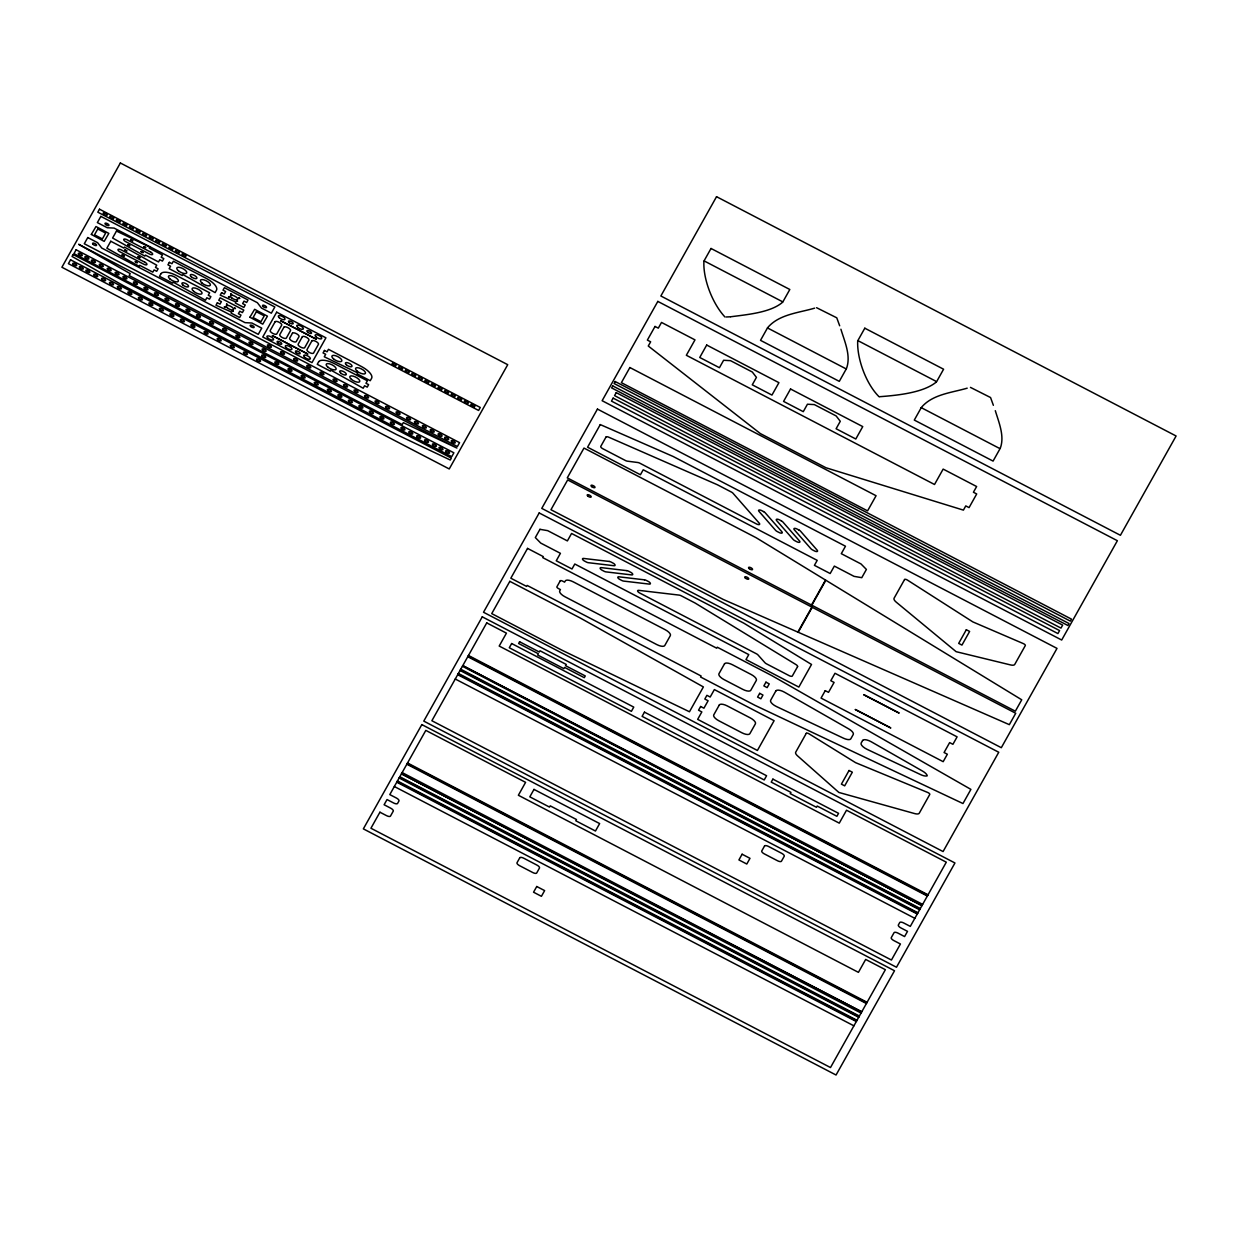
<?xml version="1.0" encoding="UTF-8"?>
<svg xmlns="http://www.w3.org/2000/svg" width="1238" height="1238" viewBox="0 0 1238 1238"><rect width="100%" height="100%" fill="white"/><g stroke="black" fill="none" stroke-linecap="round" stroke-linejoin="round"><path stroke-width="1.5" d="M703.927 261.187C702.905 278.411 712.159 303.264 724.957 316.99M857.702 340.914C856.866 358.231 865.78 383.563 879.042 396.717M1000.242 448.311C1004.854 436.349 998.865 422.452 995.306 410.676M846.436 368.63C851.249 355.848 844.625 341.611 840.912 329.231M811.494 605.042L825.514 580.049L756.31 537.818L583.98 448.079L567.267 477.868L1015.346 711.2L1021.737 699.795L825.839 580.251L811.834 605.227M811.88 607.1L797.86 632.107L723.302 599.471L550.956 509.716L567.669 479.926L1015.733 713.258L1009.341 724.663L798.216 632.262L812.221 607.285M767.653 327.652C779.089 314.22 798.711 312.874 814.635 308.154M921.428 407.379C932.554 394.241 951.635 392.74 967.188 388.175M782.633 302.227C770.717 312.549 747.442 314.56 730.683 316.773M936.439 381.923C923.362 392.91 896.854 395.386 879.522 396.717M816.554 307.689L836.764 317.81L839.674 325.78M970.453 387.386L990.555 397.537L993.371 405.306M730.265 316.804L726.257 316.974M230.825 293.87L231.738 294.35M231.491 294.598L230.67 294.118M228.674 296.609L229.603 297.089M229.417 297.352L228.535 296.872M238.81 297.801L239.723 298.281M239.584 298.544L238.702 298.11M236.675 300.54L237.588 301.02M237.448 301.283L236.551 300.834M226.585 303.975L227.498 304.455M227.25 304.703L226.492 304.316M224.449 306.714L225.362 307.194M225.115 307.442L224.341 307.024M234.57 307.906L235.483 308.386M235.344 308.649L234.462 308.216M232.434 310.645L233.348 311.125M233.208 311.388L232.311 310.939M468.459 655.475L928.02 894.78M468.119 656.094L927.68 895.399M467.763 656.713L927.324 896.033M922.635 904.374L462.764 665.626L921.939 905.628L462.424 666.261M460.753 669.232L920.314 908.537M460.397 669.851L919.958 909.172M460.056 670.485L919.617 909.791M458.385 673.457L917.946 912.762M458.029 674.076L917.59 913.381M457.689 674.695L917.25 914M455.259 679.012L914.82 918.317M407.534 762.979L867.095 1002.285M407.178 763.598L866.739 1002.904M406.838 764.217L866.399 1003.523M402.149 772.574L861.741 1011.817L401.452 773.812L861.044 1013.055M399.812 776.737L859.373 1016.042M399.472 777.356L859.033 1016.661M399.116 777.975L858.677 1017.28M397.444 780.961L857.005 1020.267M397.104 781.58L856.665 1020.886M396.748 782.199L856.309 1021.505M394.334 786.517L853.895 1025.822M91.333 234.462L104.178 241.379L108.836 233.394L95.991 226.523L91.349 234.384M249.921 317.238L262.766 324.155L267.423 316.17L254.641 309.299L249.937 317.16M122.144 254.951L124.202 255.957L122.144 254.951M124.93 249.983L126.988 250.989L124.992 249.875M127.87 244.753L129.928 245.758L127.901 244.675M130.655 239.785L132.714 240.791L130.655 239.785M135.282 261.791L137.341 262.796L135.298 261.729M138.068 256.823L140.126 257.829L138.068 256.792M140.993 251.593L143.051 252.598L140.993 251.593M143.778 246.625L145.836 247.631L143.794 246.594M272.406 335.684L307.891 354.068L272.437 335.606M280.763 320.797L316.247 339.181L280.763 320.797M855.334 709.591L890.818 727.975L855.396 709.482M863.691 694.704L899.175 713.088L863.722 694.626M120.365 162.983L61.9 267.253L449.239 468.954L507.719 364.684L120.365 162.983M73.104 254.517L72.036 256.436L123.475 285.715L451.731 456.652L453.882 452.799L73.104 254.517M78.783 244.366L130.222 273.644L129.139 275.563L457.395 446.5L459.561 442.647L78.783 244.366M70.566 259.81L68.4 263.663L396.671 434.584L450.261 460.01L451.344 458.091L70.566 259.81M76.122 249.782L73.971 253.635L402.226 424.572L403.309 422.638L456.899 448.063L76.122 249.782M99.489 209.191L97.817 212.178L478.595 410.459L480.267 407.472L99.489 209.191M87.774 237.557L84.292 243.762L258.278 334.353L261.744 328.147L251.902 323.025L245 322.638L101.733 248.033L97.616 242.679L87.774 237.557M100.851 216.387L97.369 222.592L107.226 227.715L114.128 228.102L257.38 302.706L261.497 308.061L271.354 313.183L274.836 306.978L100.851 216.387M97.771 228.984L94.506 234.818L102.383 238.919L105.648 233.084L97.771 228.984M110.77 241.255L106.87 248.204L139.136 266.294L139.693 265.303L152.831 272.143L154.085 269.899L156.715 271.277L158.108 268.785L155.477 267.423L156.731 265.195L124.465 247.105L123.908 248.095L110.77 241.255M116.496 231.057L112.596 238.021L144.861 256.096L145.419 255.105L158.541 261.945L159.795 259.717L162.426 261.079L163.818 258.603L161.188 257.225L162.441 254.997L149.318 248.157L149.875 247.167L116.496 231.057M160.894 273.815L159.501 276.306L172.639 283.131L173.196 282.14L205.462 300.23L206.854 297.754L209.485 299.116L210.878 296.64L208.247 295.263L209.64 292.787L176.817 275.687A14.81 5.695 27.2 0 0 160.894 273.815M169.327 262.348L167.935 264.824L170.565 266.201L169.173 268.677L182.296 275.517L182.853 274.526L215.118 292.617L216.511 290.125A14.81 5.695 27.2 0 0 206.173 278.333L173.351 261.233L171.958 263.709L169.327 262.348M221.617 292.663L220.225 295.139L235.885 302.01L235.328 303.001L243.855 307.457L245.248 304.966L242.633 303.604L244.025 301.113L246.641 302.49L248.033 299.998L224.403 287.696L223.01 290.172L225.641 291.549L224.248 294.025L221.617 292.663M217.377 302.768L215.985 305.26L231.645 312.115L231.088 313.121L239.615 317.562L241.008 315.071L238.392 313.709L239.785 311.233L242.4 312.595L243.793 310.119L220.163 297.801L218.77 300.292L221.401 301.654L220.008 304.13L217.377 302.768M256.359 311.759L253.094 317.593L260.97 321.694L264.236 315.86L256.359 311.759M276.678 312.177L262.75 336.999L311.991 362.641L325.919 337.819L276.678 312.177M275.099 321.787L270.24 330.469A3.699 1.424 27.2 0 0 272.824 333.424A3.699 1.424 27.2 0 0 276.801 333.889L281.676 325.207A3.699 1.424 27.2 0 0 279.092 322.251A3.699 1.424 27.2 0 0 275.099 321.787M283.951 327.188L279.773 334.647A3.699 1.424 27.2 0 0 282.357 337.587A3.699 1.424 27.2 0 0 286.334 338.067L290.512 330.608A3.699 1.424 27.2 0 0 287.928 327.668A3.699 1.424 27.2 0 0 283.951 327.188M292.447 333.223L289.661 338.191A3.699 1.424 27.2 0 0 292.245 341.131A3.699 1.424 27.2 0 0 296.222 341.611L299.008 336.643A3.699 1.424 27.2 0 0 296.424 333.687A3.699 1.424 27.2 0 0 292.447 333.223M302.335 336.767L298.157 344.21A3.699 1.424 27.2 0 0 300.741 347.166A3.699 1.424 27.2 0 0 304.718 347.63L308.896 340.187A3.699 1.424 27.2 0 0 306.312 337.231A3.699 1.424 27.2 0 0 302.335 336.767M311.868 340.93L306.993 349.627A3.699 1.424 27.2 0 0 309.577 352.567A3.699 1.424 27.2 0 0 313.57 353.031L318.429 344.35A3.699 1.424 27.2 0 0 315.845 341.394A3.699 1.424 27.2 0 0 311.868 340.93M324.449 350.447L323.056 352.938L325.671 354.3L324.279 356.792L357.674 372.886L357.117 373.876L370.239 380.716L371.632 378.24A14.81 5.695 27.2 0 0 361.279 366.433L328.457 349.333L327.064 351.824L324.449 350.447M318.63 361.836L317.238 364.312L330.376 371.152L330.933 370.162L363.198 388.237L364.591 385.761L367.222 387.123L368.615 384.647L365.984 383.285L367.377 380.793L334.554 363.709A14.81 5.695 27.2 0 0 318.63 361.836M539.195 512.95L483.516 612.253L943.077 851.558L998.757 752.255L539.195 512.95M597.443 409.082L541.764 508.385L1001.31 747.706L1057.004 648.387L597.443 409.082M657.827 301.407L602.132 400.71L1061.693 640.031L1117.372 540.712L657.827 301.407M716.539 196.687L660.86 295.99L1120.421 535.296L1176.1 435.993L716.539 196.687M421.833 724.601L363.353 828.872L836.052 1075.017L894.517 970.747L421.833 724.601M482.263 616.834L423.783 721.104L896.482 967.249L954.947 862.979L482.263 616.834M612.748 385.916L611.634 387.912L1067.899 625.5L1069.013 623.519L612.748 385.916M615.193 381.536L614.094 383.517L1070.359 621.12L1071.474 619.139L615.193 381.536M527.543 548.403L510.83 578.208L526.583 586.41L527.14 585.419L701.126 676.01L700.569 677L755.056 705.381L962.963 803.539L970.902 789.38L771.769 675.577L717.266 647.211L716.709 648.201L542.739 557.611L543.296 556.62L527.543 548.403M379.927 812.205L370.936 828.237L830.497 1067.543L885.371 969.694L865.672 959.435L858.429 972.356L518.366 795.26L525.593 782.354L425.81 730.389L389.8 794.595L396.377 798.015A3.699 1.424 27.2 0 1 398.961 800.955L397.568 803.447A3.699 1.424 27.2 0 1 393.591 802.967L387.03 799.562L384.105 804.746L390.666 808.166A3.699 1.424 27.2 0 1 393.266 811.122L390.481 816.09A3.699 1.424 27.2 0 1 386.504 815.625L379.927 812.205M486.735 622.884L431.876 720.733L891.437 960.038L900.428 944.006L893.851 940.586A3.699 1.424 27.2 0 1 891.267 937.646L894.053 932.678A3.699 1.424 27.2 0 1 898.03 933.143L904.591 936.562L907.516 931.363L900.955 927.943A3.699 1.424 27.2 0 1 898.355 924.987L899.747 922.511A3.699 1.424 27.2 0 1 903.725 922.975L910.301 926.395L946.296 862.19L846.513 810.225L839.271 823.146L499.193 646.05L506.435 633.144L486.735 622.884M509.824 581.334L491.734 613.615L561.975 650.198L689.458 711.773L703.385 686.935L580.08 617.917L509.824 581.334M629.879 367.531L621.383 382.666L867.575 510.876L876.071 495.726L629.879 367.531M613.15 398.125L611.479 401.112L1057.917 633.577L1059.589 630.591L613.15 398.125M616.23 392.647L614.559 395.618L1060.981 628.099L1062.653 625.113L616.23 392.647M539.954 529.322L535.327 537.571L540.727 543.08L560.427 553.324L556.249 560.783L572.002 568.985L574.788 564.017L748.773 654.608L745.988 659.575L798.835 687.09L811.524 664.466L743.899 623.209L571.569 533.47L567.391 540.913L547.691 530.653L539.954 529.322M655.026 326.445L647.366 340.094L650.646 341.812L648.279 346.021L760.349 433.579L825.994 467.763L963.412 510.118L965.764 505.909L969.06 507.611L976.705 493.962L973.424 492.244L976.627 486.534L943.155 469.094L934.52 484.491L686.347 355.275L694.982 339.877L661.51 322.437L658.307 328.147L655.026 326.445M600.275 424.588L587.586 447.212L640.433 474.742L643.218 469.775L817.204 560.365L814.418 565.333L830.172 573.534L834.35 566.091L854.034 576.351L861.772 577.682L866.399 569.434L860.998 563.94L841.298 553.68L845.477 546.221L673.147 456.482L600.275 424.588M711.03 248.467L704.066 260.878L782.849 301.902L789.813 289.491L711.03 248.467M606.016 437.045L600.77 446.392A2.956 1.145 27.2 0 0 602.844 448.744L625.422 460.505A2.956 1.145 27.2 0 0 627.403 461.17L637.818 462.517A2.956 1.145 27.2 0 1 639.814 463.182L756.433 523.922A2.956 1.145 27.2 0 0 759.204 524.572A2.956 1.145 27.2 0 0 759.25 523.194L733.02 493.266A2.956 1.145 27.2 0 0 731.318 492.012L717.56 484.847A2.956 1.145 27.2 0 0 717.096 484.631L608.74 437.2A2.956 1.145 27.2 0 0 606.016 437.045M511.65 643.528L509.282 647.753L631.395 711.339L633.763 707.115L511.65 643.528M519.604 641.748L518.629 643.497L538.329 653.741L537.632 654.995L563.894 668.659L564.59 667.421L584.29 677.681L585.264 675.948L565.565 665.688L566.261 664.45L540 650.77L539.304 652.008L519.604 641.748M560.241 580.839L556.899 586.797A2.228 0.851 27.2 0 0 558.462 588.561L560.427 589.598L559.731 590.836A7.397 2.847 27.2 0 0 564.899 596.731L656.821 644.596A7.397 2.847 27.2 0 0 664.775 645.524L670.346 635.605A7.397 2.847 27.2 0 0 665.162 629.693L573.256 581.845A7.397 2.847 27.2 0 0 565.302 580.901L564.605 582.139L562.64 581.117A2.228 0.851 27.2 0 0 560.241 580.839M706.697 345.046L699.749 357.473L719.433 367.717L723.611 360.273L730.513 360.66L752.317 372.019L756.433 377.373L752.271 384.817L771.955 395.077L778.919 382.666L706.697 345.046M767.483 327.931L760.519 340.342L839.302 381.366L846.25 368.955L767.483 327.931M533.996 789.395L529.818 796.839L549.517 807.099L550.214 805.861L576.475 819.525L575.778 820.763L595.463 831.023L599.641 823.58L533.996 789.395M519.79 857.764L517.004 862.731A3.699 1.424 27.2 0 0 519.589 865.672L532.711 872.511A3.699 1.424 27.2 0 0 536.704 872.991L539.474 868.024A3.699 1.424 27.2 0 0 536.89 865.068L523.767 858.228A3.699 1.424 27.2 0 0 519.79 857.764M790.54 388.995L783.577 401.406L803.276 411.666L807.439 404.222L814.341 404.594L836.161 415.953L840.277 421.307L836.099 428.75L855.798 439.01L862.747 426.599L790.54 388.995M536.75 886.501L533.547 892.211L541.424 896.312L544.627 890.602L536.75 886.501M644.472 712.144L642.104 716.353L764.217 779.955L766.585 775.731L644.472 712.144M864.805 328.194L857.857 340.605L936.64 381.629L943.588 369.218L864.805 328.194M700.646 706.496L698.557 710.21L701.838 711.927L697.659 719.371L757.408 750.476L774.106 720.686L714.372 689.581L710.194 697.025L706.913 695.323L704.824 699.037L708.105 700.754L703.927 708.198L700.646 706.496M724.509 663.816L718.938 673.751A7.397 2.847 27.2 0 0 724.122 679.647L742.815 689.38A7.397 2.847 27.2 0 0 750.77 690.324L756.341 680.389A7.397 2.847 27.2 0 0 751.172 674.493L732.478 664.76A7.397 2.847 27.2 0 0 724.509 663.816M719.309 704.979L713.738 714.914A7.397 2.847 27.2 0 0 718.907 720.81L741.887 732.772A7.397 2.847 27.2 0 0 749.841 733.716L755.412 723.781A7.397 2.847 27.2 0 0 750.243 717.885L727.263 705.923A7.397 2.847 27.2 0 0 719.309 704.979M759.683 693.342L757.594 697.071L760.875 698.789L762.964 695.06L759.683 693.342M765.951 682.169L763.861 685.898L767.142 687.616L769.231 683.887L765.951 682.169M921.258 407.658L914.294 420.069L993.077 461.093L1000.041 448.682L921.258 407.658M775.886 690.912L770.624 700.321A7.397 2.847 27.2 0 0 776.458 706.542L843.527 738.219A7.397 2.847 27.2 0 0 850.815 738.823L853.261 734.459A7.397 2.847 27.2 0 0 848.742 728.919L784.505 692.212A7.397 2.847 27.2 0 0 775.886 690.912M797.566 666.663L792.32 676.01A2.956 1.145 27.2 0 1 789.148 675.639L766.57 663.878A2.956 1.145 27.2 0 1 764.898 662.655L758.027 654.979A2.956 1.145 27.2 0 0 756.356 653.757L639.721 593.017A2.956 1.145 27.2 0 1 637.647 591.145A2.956 1.145 27.2 0 1 638.823 590.356L679.167 595.107A2.956 1.145 27.2 0 1 681.179 595.772L694.936 602.937A2.956 1.145 27.2 0 1 695.385 603.2L795.941 664.558A2.956 1.145 27.2 0 1 797.566 666.663M772.899 779.135L771.228 782.122L790.927 792.382L790.231 793.62L816.492 807.3L817.188 806.046L836.888 816.306L838.559 813.335L772.899 779.135M825.235 690.649L821.057 698.093L943.17 761.68L947.349 754.236L944.068 752.518L949.639 742.599L952.92 744.301L957.098 736.858L834.985 673.271L830.806 680.714L834.087 682.432L828.516 692.351L825.235 690.649M806.278 733.345L795.709 752.193A7.397 2.847 27.2 0 0 797.535 755.845L838.869 792.444L914.665 813.583A7.397 2.847 27.2 0 0 919.277 813.18L929.753 794.471A2.228 0.851 27.2 0 0 927.757 792.49L855.566 762.654L809.033 733.825A2.228 0.851 27.2 0 0 806.278 733.345M742.104 854.22L738.916 859.93L746.793 864.031L749.996 858.321L742.104 854.22M904.56 579.539L894.084 598.233A7.397 2.847 27.2 0 0 896.25 602.163L956.138 651.683L1010.564 664.93A7.397 2.847 27.2 0 0 1014.742 664.419L1025.312 645.571A2.228 0.851 27.2 0 0 1023.377 643.621L972.836 621.894L907.392 580.065A2.228 0.851 27.2 0 0 904.56 579.539M764.542 845.987L761.757 850.955A3.699 1.424 27.2 0 0 764.341 853.895L777.479 860.735A3.699 1.424 27.2 0 0 781.457 861.199L784.242 856.247A3.699 1.424 27.2 0 0 781.642 853.292L768.519 846.452A3.699 1.424 27.2 0 0 764.542 845.987M862.607 740.479L861.153 743.063A7.397 2.847 27.2 0 0 867.002 749.3L920.654 774.632A7.397 2.847 27.2 0 0 927.247 775.808A7.397 2.847 27.2 0 0 922.62 771.135L871.227 741.763A7.397 2.847 27.2 0 0 862.607 740.479M849.051 770.485L841.407 784.149L844.687 785.851L852.332 772.203L849.051 770.485M966.336 629.724L958.676 643.389L961.957 645.091L969.617 631.442L966.336 629.724M609.173 561.448L583.702 558.446A2.956 1.145 27.2 0 0 582.525 559.236A2.956 1.145 27.2 0 0 584.615 561.108L586.379 562.037A2.956 1.145 27.2 0 0 588.39 562.702L613.862 565.704A2.956 1.145 27.2 0 0 615.038 564.915A2.956 1.145 27.2 0 0 612.949 563.042L611.185 562.114A2.956 1.145 27.2 0 0 609.173 561.448M626.83 570.641L601.359 567.638A2.956 1.145 27.2 0 0 600.182 568.428A2.956 1.145 27.2 0 0 602.272 570.3L604.036 571.229A2.956 1.145 27.2 0 0 606.047 571.894L631.519 574.896A2.956 1.145 27.2 0 0 632.695 574.107A2.956 1.145 27.2 0 0 630.606 572.235L628.842 571.322A2.956 1.145 27.2 0 0 626.83 570.641M644.487 579.833L619.015 576.831A2.956 1.145 27.2 0 0 617.839 577.62A2.956 1.145 27.2 0 0 619.929 579.492L621.693 580.421A2.956 1.145 27.2 0 0 623.704 581.102L649.176 584.088A2.956 1.145 27.2 0 0 650.352 583.299A2.956 1.145 27.2 0 0 648.263 581.427L646.499 580.514A2.956 1.145 27.2 0 0 644.487 579.833M763.583 511.604L761.819 510.675A2.956 1.145 27.2 0 0 759.049 510.025A2.956 1.145 27.2 0 0 759.018 511.402L775.561 530.297A2.956 1.145 27.2 0 0 777.263 531.551L779.027 532.464A2.956 1.145 27.2 0 0 781.797 533.114A2.956 1.145 27.2 0 0 781.828 531.736L765.27 512.857A2.956 1.145 27.2 0 0 763.583 511.604M781.24 520.796L779.476 519.883A2.956 1.145 27.2 0 0 776.706 519.233A2.956 1.145 27.2 0 0 776.675 520.61L793.218 539.489A2.956 1.145 27.2 0 0 794.92 540.743L796.684 541.671A2.956 1.145 27.2 0 0 799.454 542.321A2.956 1.145 27.2 0 0 799.485 540.944L782.927 522.049A2.956 1.145 27.2 0 0 781.24 520.796M798.897 529.988L797.133 529.075A2.956 1.145 27.2 0 0 794.363 528.425A2.956 1.145 27.2 0 0 794.332 529.802L810.875 548.682A2.956 1.145 27.2 0 0 812.577 549.935L814.341 550.864A2.956 1.145 27.2 0 0 817.111 551.514A2.956 1.145 27.2 0 0 817.142 550.136L800.584 531.241A2.956 1.145 27.2 0 0 798.897 529.988M150.556 252.01L126.91 239.708A2.956 1.145 27.2 0 0 123.738 239.321A2.956 1.145 27.2 0 0 125.796 241.689L149.442 253.991A2.956 1.145 27.2 0 0 152.614 254.363A2.956 1.145 27.2 0 0 150.556 252.01M144.831 262.208L121.2 249.89A2.956 1.145 27.2 0 0 118.012 249.519A2.956 1.145 27.2 0 0 120.086 251.887L143.716 264.189A2.956 1.145 27.2 0 0 146.904 264.561A2.956 1.145 27.2 0 0 144.831 262.208M333.517 358.865A5.556 2.136 27.2 0 0 341.796 361.094A5.556 2.136 27.2 0 0 335.312 355.631A5.556 2.136 27.2 0 0 333.517 358.865M357.148 371.168A5.556 2.136 27.2 0 0 365.427 373.396A5.556 2.136 27.2 0 0 358.958 367.949A5.556 2.136 27.2 0 0 357.148 371.168M346.454 364.901A3.699 1.424 27.2 0 0 351.979 366.402A3.699 1.424 27.2 0 0 347.661 362.749A3.699 1.424 27.2 0 0 346.454 364.901M340.729 373.118A3.699 1.424 27.2 0 0 346.253 374.603A3.699 1.424 27.2 0 0 341.936 370.967A3.699 1.424 27.2 0 0 340.729 373.118M327.791 367.067A5.556 2.136 27.2 0 0 336.071 369.311A5.556 2.136 27.2 0 0 329.587 363.848A5.556 2.136 27.2 0 0 327.791 367.067M351.422 379.385A5.556 2.136 27.2 0 0 359.716 381.613A5.556 2.136 27.2 0 0 353.232 376.151A5.556 2.136 27.2 0 0 351.422 379.385M316.185 337.03A3.699 1.424 27.2 0 0 321.71 338.516A3.699 1.424 27.2 0 0 317.392 334.879A3.699 1.424 27.2 0 0 316.185 337.03M289.274 322.607A2.584 0.99 27.2 0 0 293.143 323.644A2.584 0.99 27.2 0 0 290.125 321.091A2.584 0.99 27.2 0 0 289.274 322.607M307.658 332.171A2.584 0.99 27.2 0 0 311.527 333.223A2.584 0.99 27.2 0 0 308.51 330.67A2.584 0.99 27.2 0 0 307.658 332.171M296.253 352.536A2.584 0.99 27.2 0 0 300.122 353.573A2.584 0.99 27.2 0 0 297.089 351.019A2.584 0.99 27.2 0 0 296.253 352.536M297.801 327.451A3.699 1.424 27.2 0 0 303.325 328.937A3.699 1.424 27.2 0 0 299.008 325.3A3.699 1.424 27.2 0 0 297.801 327.451M279.417 317.887A3.699 1.424 27.2 0 0 284.941 319.373A3.699 1.424 27.2 0 0 280.624 315.736A3.699 1.424 27.2 0 0 279.417 317.887M267.996 338.237A3.699 1.424 27.2 0 0 273.521 339.723A3.699 1.424 27.2 0 0 269.203 336.086A3.699 1.424 27.2 0 0 267.996 338.237M286.38 347.816A3.699 1.424 27.2 0 0 291.905 349.302A3.699 1.424 27.2 0 0 287.587 345.665A3.699 1.424 27.2 0 0 286.38 347.816M304.765 357.38A3.699 1.424 27.2 0 0 310.289 358.865A3.699 1.424 27.2 0 0 305.972 355.229A3.699 1.424 27.2 0 0 304.765 357.38M277.869 342.957A2.584 0.99 27.2 0 0 281.738 343.994A2.584 0.99 27.2 0 0 278.705 341.456A2.584 0.99 27.2 0 0 277.869 342.957M193.685 291.363A5.556 2.136 27.2 0 0 201.964 293.607A5.556 2.136 27.2 0 0 195.496 288.144A5.556 2.136 27.2 0 0 193.685 291.363M170.039 279.061A5.556 2.136 27.2 0 0 178.334 281.289A5.556 2.136 27.2 0 0 171.85 275.842A5.556 2.136 27.2 0 0 170.039 279.061M182.992 285.111A3.699 1.424 27.2 0 0 188.516 286.597A3.699 1.424 27.2 0 0 184.199 282.96A3.699 1.424 27.2 0 0 182.992 285.111M227.421 307.922A4.07 1.563 27.2 0 0 233.502 309.562A4.07 1.563 27.2 0 0 228.751 305.554A4.07 1.563 27.2 0 0 227.421 307.922M231.661 297.816A4.07 1.563 27.2 0 0 237.742 299.457A4.07 1.563 27.2 0 0 232.992 295.449A4.07 1.563 27.2 0 0 231.661 297.816M178.396 270.751A5.556 2.136 27.2 0 0 186.69 272.994A5.556 2.136 27.2 0 0 180.206 267.532A5.556 2.136 27.2 0 0 178.396 270.751M202.026 283.069A5.556 2.136 27.2 0 0 210.321 285.297A5.556 2.136 27.2 0 0 203.837 279.834A5.556 2.136 27.2 0 0 202.026 283.069M191.333 276.801A3.699 1.424 27.2 0 0 196.857 278.287A3.699 1.424 27.2 0 0 192.54 274.65A3.699 1.424 27.2 0 0 191.333 276.801M268.058 346.253A2.228 0.851 27.2 0 0 271.37 347.135A2.228 0.851 27.2 0 0 268.785 344.953A2.228 0.851 27.2 0 0 268.058 346.253M281.181 353.093A2.228 0.851 27.2 0 0 284.508 353.975A2.228 0.851 27.2 0 0 281.908 351.793A2.228 0.851 27.2 0 0 281.181 353.093M294.319 359.918A2.228 0.851 27.2 0 0 297.631 360.815A2.228 0.851 27.2 0 0 295.046 358.633A2.228 0.851 27.2 0 0 294.319 359.918M307.442 366.758A2.228 0.851 27.2 0 0 310.769 367.655A2.228 0.851 27.2 0 0 308.169 365.473A2.228 0.851 27.2 0 0 307.442 366.758M320.58 373.597A2.228 0.851 27.2 0 0 323.892 374.495A2.228 0.851 27.2 0 0 321.307 372.313A2.228 0.851 27.2 0 0 320.58 373.597M333.703 380.437A2.228 0.851 27.2 0 0 337.03 381.335A2.228 0.851 27.2 0 0 334.43 379.153A2.228 0.851 27.2 0 0 333.703 380.437M354.718 391.378A2.228 0.851 27.2 0 0 358.03 392.276A2.228 0.851 27.2 0 0 355.445 390.078A2.228 0.851 27.2 0 0 354.718 391.378M365.225 396.841A2.228 0.851 27.2 0 0 368.537 397.738A2.228 0.851 27.2 0 0 365.937 395.556A2.228 0.851 27.2 0 0 365.225 396.841M375.718 402.319A2.228 0.851 27.2 0 0 379.045 403.201A2.228 0.851 27.2 0 0 376.445 401.019A2.228 0.851 27.2 0 0 375.718 402.319M386.225 407.782A2.228 0.851 27.2 0 0 389.537 408.679A2.228 0.851 27.2 0 0 386.952 406.497A2.228 0.851 27.2 0 0 386.225 407.782M396.733 413.26A2.228 0.851 27.2 0 0 400.044 414.142A2.228 0.851 27.2 0 0 397.46 411.96A2.228 0.851 27.2 0 0 396.733 413.26M407.24 418.723A2.228 0.851 27.2 0 0 410.552 419.62A2.228 0.851 27.2 0 0 407.967 417.438A2.228 0.851 27.2 0 0 407.24 418.723M415.117 422.823A2.228 0.851 27.2 0 0 418.429 423.721A2.228 0.851 27.2 0 0 415.844 421.539A2.228 0.851 27.2 0 0 415.117 422.823M422.994 426.924A2.228 0.851 27.2 0 0 426.305 427.822A2.228 0.851 27.2 0 0 423.721 425.64A2.228 0.851 27.2 0 0 422.994 426.924M430.87 431.025A2.228 0.851 27.2 0 0 434.182 431.923A2.228 0.851 27.2 0 0 431.598 429.741A2.228 0.851 27.2 0 0 430.87 431.025M438.747 435.142A2.228 0.851 27.2 0 0 442.059 436.024A2.228 0.851 27.2 0 0 439.475 433.842A2.228 0.851 27.2 0 0 438.747 435.142M445.309 438.546A2.228 0.851 27.2 0 0 448.636 439.444A2.228 0.851 27.2 0 0 446.036 437.262A2.228 0.851 27.2 0 0 445.309 438.546M451.885 441.966A2.228 0.851 27.2 0 0 455.197 442.864A2.228 0.851 27.2 0 0 452.597 440.682A2.228 0.851 27.2 0 0 451.885 441.966M344.21 385.9A2.228 0.851 27.2 0 0 347.522 386.798A2.228 0.851 27.2 0 0 344.938 384.616A2.228 0.851 27.2 0 0 344.21 385.9M262.781 350.308A2.228 0.851 27.2 0 0 266.093 351.19A2.228 0.851 27.2 0 0 263.508 349.008A2.228 0.851 27.2 0 0 262.781 350.308M249.643 343.468A2.228 0.851 27.2 0 0 252.97 344.35A2.228 0.851 27.2 0 0 250.37 342.168A2.228 0.851 27.2 0 0 249.643 343.468M236.52 336.628A2.228 0.851 27.2 0 0 239.832 337.525A2.228 0.851 27.2 0 0 237.247 335.343A2.228 0.851 27.2 0 0 236.52 336.628M223.382 329.788A2.228 0.851 27.2 0 0 226.709 330.685A2.228 0.851 27.2 0 0 224.109 328.503A2.228 0.851 27.2 0 0 223.382 329.788M210.259 322.948A2.228 0.851 27.2 0 0 213.57 323.845A2.228 0.851 27.2 0 0 210.986 321.663A2.228 0.851 27.2 0 0 210.259 322.948M197.121 316.108A2.228 0.851 27.2 0 0 200.448 317.005A2.228 0.851 27.2 0 0 197.848 314.823A2.228 0.851 27.2 0 0 197.121 316.108M176.121 305.167A2.228 0.851 27.2 0 0 179.433 306.065A2.228 0.851 27.2 0 0 176.848 303.883A2.228 0.851 27.2 0 0 176.121 305.167M165.613 299.704A2.228 0.851 27.2 0 0 168.925 300.602A2.228 0.851 27.2 0 0 166.341 298.42A2.228 0.851 27.2 0 0 165.613 299.704M155.106 294.242A2.228 0.851 27.2 0 0 158.433 295.124A2.228 0.851 27.2 0 0 155.833 292.942A2.228 0.851 27.2 0 0 155.106 294.242M144.598 288.764A2.228 0.851 27.2 0 0 147.926 289.661A2.228 0.851 27.2 0 0 145.326 287.479A2.228 0.851 27.2 0 0 144.598 288.764M134.106 283.301A2.228 0.851 27.2 0 0 137.418 284.183A2.228 0.851 27.2 0 0 134.818 282.001A2.228 0.851 27.2 0 0 134.106 283.301M123.599 277.823A2.228 0.851 27.2 0 0 126.91 278.72A2.228 0.851 27.2 0 0 124.326 276.538A2.228 0.851 27.2 0 0 123.599 277.823M115.722 273.722A2.228 0.851 27.2 0 0 119.034 274.619A2.228 0.851 27.2 0 0 116.449 272.437A2.228 0.851 27.2 0 0 115.722 273.722M107.845 269.621A2.228 0.851 27.2 0 0 111.157 270.518A2.228 0.851 27.2 0 0 108.557 268.337A2.228 0.851 27.2 0 0 107.845 269.621M99.968 265.52A2.228 0.851 27.2 0 0 103.28 266.418A2.228 0.851 27.2 0 0 100.68 264.22A2.228 0.851 27.2 0 0 99.968 265.52M92.092 261.419A2.228 0.851 27.2 0 0 95.403 262.301A2.228 0.851 27.2 0 0 92.804 260.119A2.228 0.851 27.2 0 0 92.092 261.419M85.515 257.999A2.228 0.851 27.2 0 0 88.842 258.897A2.228 0.851 27.2 0 0 86.242 256.699A2.228 0.851 27.2 0 0 85.515 257.999M78.953 254.579A2.228 0.851 27.2 0 0 82.265 255.477A2.228 0.851 27.2 0 0 79.681 253.295A2.228 0.851 27.2 0 0 78.953 254.579M186.629 310.645A2.228 0.851 27.2 0 0 189.94 311.543A2.228 0.851 27.2 0 0 187.34 309.361A2.228 0.851 27.2 0 0 186.629 310.645M257.21 360.32A2.228 0.851 27.2 0 0 260.537 361.217A2.228 0.851 27.2 0 0 257.937 359.035A2.228 0.851 27.2 0 0 257.21 360.32M244.087 353.48A2.228 0.851 27.2 0 0 247.399 354.377A2.228 0.851 27.2 0 0 244.815 352.196A2.228 0.851 27.2 0 0 244.087 353.48M230.949 346.655A2.228 0.851 27.2 0 0 234.276 347.538A2.228 0.851 27.2 0 0 231.676 345.356A2.228 0.851 27.2 0 0 230.949 346.655M217.826 339.816A2.228 0.851 27.2 0 0 221.138 340.698A2.228 0.851 27.2 0 0 218.553 338.516A2.228 0.851 27.2 0 0 217.826 339.816M204.688 332.976A2.228 0.851 27.2 0 0 208.015 333.873A2.228 0.851 27.2 0 0 205.415 331.691A2.228 0.851 27.2 0 0 204.688 332.976M181.058 320.673A2.228 0.851 27.2 0 0 184.369 321.555A2.228 0.851 27.2 0 0 181.785 319.373A2.228 0.851 27.2 0 0 181.058 320.673M170.55 315.195A2.228 0.851 27.2 0 0 173.877 316.092A2.228 0.851 27.2 0 0 171.277 313.91A2.228 0.851 27.2 0 0 170.55 315.195M160.058 309.732A2.228 0.851 27.2 0 0 163.37 310.614A2.228 0.851 27.2 0 0 160.77 308.432A2.228 0.851 27.2 0 0 160.058 309.732M149.55 304.254A2.228 0.851 27.2 0 0 152.862 305.152A2.228 0.851 27.2 0 0 150.278 302.97A2.228 0.851 27.2 0 0 149.55 304.254M139.043 298.791A2.228 0.851 27.2 0 0 142.355 299.673A2.228 0.851 27.2 0 0 139.77 297.491A2.228 0.851 27.2 0 0 139.043 298.791M128.535 293.313A2.228 0.851 27.2 0 0 131.847 294.211A2.228 0.851 27.2 0 0 129.263 292.029A2.228 0.851 27.2 0 0 128.535 293.313M118.028 287.85A2.228 0.851 27.2 0 0 121.355 288.748A2.228 0.851 27.2 0 0 118.755 286.551A2.228 0.851 27.2 0 0 118.028 287.85M110.151 283.75A2.228 0.851 27.2 0 0 113.478 284.632A2.228 0.851 27.2 0 0 110.878 282.45A2.228 0.851 27.2 0 0 110.151 283.75M102.274 279.649A2.228 0.851 27.2 0 0 105.586 280.531A2.228 0.851 27.2 0 0 103.002 278.349A2.228 0.851 27.2 0 0 102.274 279.649M94.398 275.532A2.228 0.851 27.2 0 0 97.709 276.43A2.228 0.851 27.2 0 0 95.125 274.248A2.228 0.851 27.2 0 0 94.398 275.532M86.521 271.432A2.228 0.851 27.2 0 0 89.832 272.329A2.228 0.851 27.2 0 0 87.248 270.147A2.228 0.851 27.2 0 0 86.521 271.432M79.959 268.012A2.228 0.851 27.2 0 0 83.271 268.909A2.228 0.851 27.2 0 0 80.687 266.727A2.228 0.851 27.2 0 0 79.959 268.012M73.398 264.607A2.228 0.851 27.2 0 0 76.71 265.489A2.228 0.851 27.2 0 0 74.11 263.307A2.228 0.851 27.2 0 0 73.398 264.607M191.565 326.136A2.228 0.851 27.2 0 0 194.877 327.033A2.228 0.851 27.2 0 0 192.292 324.851A2.228 0.851 27.2 0 0 191.565 326.136M262.394 356.405A2.228 0.851 27.2 0 0 265.706 357.302A2.228 0.851 27.2 0 0 263.106 355.105A2.228 0.851 27.2 0 0 262.394 356.405M275.517 363.245A2.228 0.851 27.2 0 0 278.829 364.127A2.228 0.851 27.2 0 0 276.244 361.945A2.228 0.851 27.2 0 0 275.517 363.245M288.64 370.069A2.228 0.851 27.2 0 0 291.967 370.967A2.228 0.851 27.2 0 0 289.367 368.785A2.228 0.851 27.2 0 0 288.64 370.069M301.778 376.909A2.228 0.851 27.2 0 0 305.09 377.807A2.228 0.851 27.2 0 0 302.505 375.625A2.228 0.851 27.2 0 0 301.778 376.909M314.901 383.749A2.228 0.851 27.2 0 0 318.228 384.647A2.228 0.851 27.2 0 0 315.628 382.465A2.228 0.851 27.2 0 0 314.901 383.749M338.547 396.052A2.228 0.851 27.2 0 0 341.858 396.949A2.228 0.851 27.2 0 0 339.258 394.767A2.228 0.851 27.2 0 0 338.547 396.052M349.054 401.53A2.228 0.851 27.2 0 0 352.366 402.427A2.228 0.851 27.2 0 0 349.766 400.245A2.228 0.851 27.2 0 0 349.054 401.53M359.546 406.993A2.228 0.851 27.2 0 0 362.873 407.89A2.228 0.851 27.2 0 0 360.273 405.708A2.228 0.851 27.2 0 0 359.546 406.993M370.054 412.471A2.228 0.851 27.2 0 0 373.365 413.368A2.228 0.851 27.2 0 0 370.781 411.171A2.228 0.851 27.2 0 0 370.054 412.471M380.561 417.933A2.228 0.851 27.2 0 0 383.873 418.831A2.228 0.851 27.2 0 0 381.289 416.649A2.228 0.851 27.2 0 0 380.561 417.933M391.069 423.411A2.228 0.851 27.2 0 0 394.38 424.294A2.228 0.851 27.2 0 0 391.781 422.112A2.228 0.851 27.2 0 0 391.069 423.411M401.561 428.874A2.228 0.851 27.2 0 0 404.888 429.772A2.228 0.851 27.2 0 0 402.288 427.59A2.228 0.851 27.2 0 0 401.561 428.874M409.453 432.975A2.228 0.851 27.2 0 0 412.765 433.873A2.228 0.851 27.2 0 0 410.165 431.691A2.228 0.851 27.2 0 0 409.453 432.975M417.33 437.076A2.228 0.851 27.2 0 0 420.641 437.973A2.228 0.851 27.2 0 0 418.042 435.791A2.228 0.851 27.2 0 0 417.33 437.076M425.207 441.192A2.228 0.851 27.2 0 0 428.518 442.074A2.228 0.851 27.2 0 0 425.918 439.892A2.228 0.851 27.2 0 0 425.207 441.192M433.083 445.293A2.228 0.851 27.2 0 0 436.395 446.175A2.228 0.851 27.2 0 0 433.811 443.993A2.228 0.851 27.2 0 0 433.083 445.293M439.645 448.713A2.228 0.851 27.2 0 0 442.956 449.595A2.228 0.851 27.2 0 0 440.372 447.413A2.228 0.851 27.2 0 0 439.645 448.713M446.206 452.118A2.228 0.851 27.2 0 0 449.533 453.015A2.228 0.851 27.2 0 0 446.933 450.833A2.228 0.851 27.2 0 0 446.206 452.118M328.039 390.589A2.228 0.851 27.2 0 0 331.351 391.487A2.228 0.851 27.2 0 0 328.766 389.305A2.228 0.851 27.2 0 0 328.039 390.589M591.64 486.58A2.228 0.851 27.2 0 0 594.967 487.478A2.228 0.851 27.2 0 0 592.368 485.296A2.228 0.851 27.2 0 0 591.64 486.58M749.207 568.629A2.228 0.851 27.2 0 0 752.534 569.526A2.228 0.851 27.2 0 0 749.934 567.344A2.228 0.851 27.2 0 0 749.207 568.629M745.431 578.146A2.228 0.851 27.2 0 0 748.742 579.028A2.228 0.851 27.2 0 0 746.158 576.846A2.228 0.851 27.2 0 0 745.431 578.146M587.864 496.098A2.228 0.851 27.2 0 0 591.176 496.98A2.228 0.851 27.2 0 0 588.592 494.798A2.228 0.851 27.2 0 0 587.864 496.098M93.237 244.443A2.228 0.851 27.2 0 0 96.564 245.341A2.228 0.851 27.2 0 0 93.964 243.159A2.228 0.851 27.2 0 0 93.237 244.443M250.803 326.492A2.228 0.851 27.2 0 0 254.115 327.389A2.228 0.851 27.2 0 0 251.531 325.207A2.228 0.851 27.2 0 0 250.803 326.492M263.199 306.56A2.228 0.851 27.2 0 0 266.51 307.457A2.228 0.851 27.2 0 0 263.911 305.275A2.228 0.851 27.2 0 0 263.199 306.56M105.632 224.511A2.228 0.851 27.2 0 0 108.944 225.409A2.228 0.851 27.2 0 0 106.344 223.227A2.228 0.851 27.2 0 0 105.632 224.511M103.868 214.236A2.228 0.851 27.2 0 0 107.18 215.118A2.228 0.851 27.2 0 0 104.596 212.936A2.228 0.851 27.2 0 0 103.868 214.236M110.43 217.656A2.228 0.851 27.2 0 0 113.741 218.538A2.228 0.851 27.2 0 0 111.157 216.356A2.228 0.851 27.2 0 0 110.43 217.656M116.991 221.076A2.228 0.851 27.2 0 0 120.318 221.958A2.228 0.851 27.2 0 0 117.718 219.776A2.228 0.851 27.2 0 0 116.991 221.076M123.568 224.48A2.228 0.851 27.2 0 0 126.88 225.378A2.228 0.851 27.2 0 0 124.28 223.196A2.228 0.851 27.2 0 0 123.568 224.48M130.129 227.9A2.228 0.851 27.2 0 0 133.441 228.798A2.228 0.851 27.2 0 0 130.857 226.616A2.228 0.851 27.2 0 0 130.129 227.9M136.691 231.32A2.228 0.851 27.2 0 0 140.002 232.218A2.228 0.851 27.2 0 0 137.418 230.036A2.228 0.851 27.2 0 0 136.691 231.32M143.252 234.74A2.228 0.851 27.2 0 0 146.579 235.638A2.228 0.851 27.2 0 0 143.979 233.456A2.228 0.851 27.2 0 0 143.252 234.74M149.829 238.16A2.228 0.851 27.2 0 0 153.141 239.058A2.228 0.851 27.2 0 0 150.541 236.876A2.228 0.851 27.2 0 0 149.829 238.16M156.39 241.58A2.228 0.851 27.2 0 0 159.702 242.478A2.228 0.851 27.2 0 0 157.118 240.296A2.228 0.851 27.2 0 0 156.39 241.58M162.952 245A2.228 0.851 27.2 0 0 166.263 245.898A2.228 0.851 27.2 0 0 163.679 243.716A2.228 0.851 27.2 0 0 162.952 245M169.513 248.42A2.228 0.851 27.2 0 0 172.84 249.318A2.228 0.851 27.2 0 0 170.24 247.136A2.228 0.851 27.2 0 0 169.513 248.42M176.09 251.84A2.228 0.851 27.2 0 0 179.402 252.738A2.228 0.851 27.2 0 0 176.802 250.54A2.228 0.851 27.2 0 0 176.09 251.84M182.651 255.26A2.228 0.851 27.2 0 0 185.963 256.142A2.228 0.851 27.2 0 0 183.379 253.96A2.228 0.851 27.2 0 0 182.651 255.26M392.74 364.653A2.228 0.851 27.2 0 0 396.052 365.55A2.228 0.851 27.2 0 0 393.452 363.368A2.228 0.851 27.2 0 0 392.74 364.653M399.301 368.073A2.228 0.851 27.2 0 0 402.613 368.97A2.228 0.851 27.2 0 0 400.029 366.788A2.228 0.851 27.2 0 0 399.301 368.073M405.863 371.493A2.228 0.851 27.2 0 0 409.174 372.39A2.228 0.851 27.2 0 0 406.59 370.208A2.228 0.851 27.2 0 0 405.863 371.493M412.424 374.913A2.228 0.851 27.2 0 0 415.751 375.81A2.228 0.851 27.2 0 0 413.152 373.613A2.228 0.851 27.2 0 0 412.424 374.913M419.001 378.333A2.228 0.851 27.2 0 0 422.313 379.215A2.228 0.851 27.2 0 0 419.713 377.033A2.228 0.851 27.2 0 0 419.001 378.333M425.562 381.753A2.228 0.851 27.2 0 0 428.874 382.635A2.228 0.851 27.2 0 0 426.29 380.453A2.228 0.851 27.2 0 0 425.562 381.753M432.124 385.173A2.228 0.851 27.2 0 0 435.436 386.055A2.228 0.851 27.2 0 0 432.851 383.873A2.228 0.851 27.2 0 0 432.124 385.173M438.685 388.577A2.228 0.851 27.2 0 0 442.012 389.475A2.228 0.851 27.2 0 0 439.413 387.293A2.228 0.851 27.2 0 0 438.685 388.577M445.262 391.997A2.228 0.851 27.2 0 0 448.574 392.895A2.228 0.851 27.2 0 0 445.974 390.713A2.228 0.851 27.2 0 0 445.262 391.997M451.824 395.417A2.228 0.851 27.2 0 0 455.135 396.315A2.228 0.851 27.2 0 0 452.551 394.133A2.228 0.851 27.2 0 0 451.824 395.417M458.385 398.837A2.228 0.851 27.2 0 0 461.697 399.735A2.228 0.851 27.2 0 0 459.112 397.553A2.228 0.851 27.2 0 0 458.385 398.837M464.946 402.257A2.228 0.851 27.2 0 0 468.274 403.155A2.228 0.851 27.2 0 0 465.674 400.973A2.228 0.851 27.2 0 0 464.946 402.257M471.508 405.677A2.228 0.851 27.2 0 0 474.835 406.575A2.228 0.851 27.2 0 0 472.235 404.393A2.228 0.851 27.2 0 0 471.508 405.677"/></g></svg>
